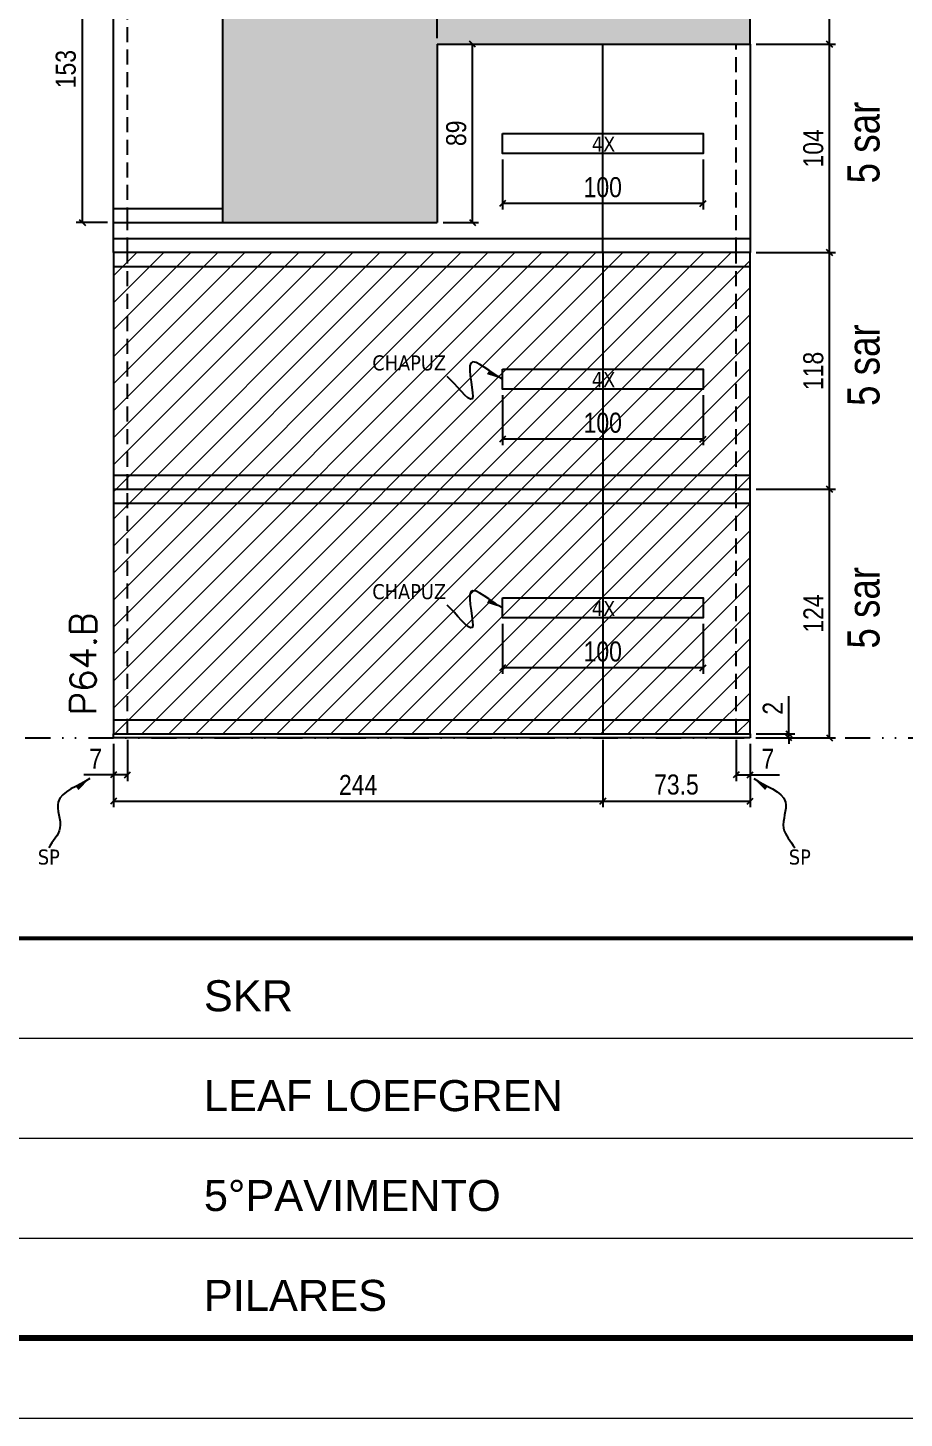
# Model space of a CAD drawing. Extents: x 14400 to 27878, y -21631 to 6985.
# Drawn here: x 19793 to 20230, y 192 to 885 of the extents above; entities that cross this region are included whole.
import ezdxf

# ---------------------------------------------------------------- set-up
doc = ezdxf.new("R2010")
doc.units = 0
for name, pattern in [('CONTINUO', [0]), ('DASHED', [0.75, 0.5, -0.25]), ('DIVIDE2', [0.625, 0.25, -0.125, 0, -0.125, 0, -0.125]), ('HIDDEN', [0.375, 0.25, -0.125])]:
    doc.linetypes.add(name, pattern=pattern)
for name, color, linetype in [('COTA', 241, 'Continuous'), ('NOMENCLATURA', 7, 'Continuous'), ('Nível', 160, 'Continuous'), ('Painéis', 200, 'Continuous'), ('Romaneio', 10, 'Continuous'), ('SARR_2.2x10', 60, 'Continuous'), ('SARR_2.2x7', 40, 'Continuous'), ('Sarrafo de Pressão', 42, 'HIDDEN'), ('texto', 7, 'Continuous')]:
    doc.layers.add(name, color=color, linetype=linetype)
for name, color, linetype, lineweight in [('Folhas', 255, 'Continuous', 9), ('Hachura', 251, 'Continuous', 9), ('SARRAFO DE PRESSAO', 251, 'DASHED', 9), ('Texto Seção', 7, 'Continuous', 15)]:
    doc.layers.add(name, color=color, linetype=linetype, lineweight=lineweight)
doc.styles.add('ARIAL', font='arial.ttf')
doc.styles.add('ARIAL_NARROW', font='ARIALN.TTF', dxfattribs={"height": 0.2})
doc.styles.add('COTA TECNICA', font='techl___.ttf', dxfattribs={"height": 10})
doc.styles.add('COTA TECNICA-50', font='techl___.ttf', dxfattribs={"height": 10})
doc.styles.add('REGUA-120', font='ROMANS.shx', dxfattribs={"height": 15})
doc.styles.get("Standard").update_dxf_attribs({"font": 'arial.ttf'})
doc.dimstyles.new('COTA PAINEL-50', dxfattribs={"dimtxt": 10, "dimasz": 3, "dimexe": 3, "dimexo": 3, "dimgap": 3, "dimtad": 1, "dimdec": 1, "dimzin": 12, "dimdsep": 46, "dimtxsty": 'COTA TECNICA-50', "dimblk1": 'OBLIQUE', "dimblk2": 'OBLIQUE', "dimsah": 1, "dimcen": 0.9, "dimclrd": 4, "dimclre": 4, "dimclrt": 240, "dimadec": 1, "dimazin": 3, "dimtfac": 1, "dimtdec": 1, "dimtmove": 0, "dimatfit": 3, "dimfxl": 1, "dimtolj": 1, "dimtzin": 12, "dimarcsym": 0})
doc.dimstyles.new('PAINEL', dxfattribs={"dimtxt": 10, "dimasz": 3, "dimexe": 3, "dimexo": 3, "dimgap": 3, "dimtad": 1, "dimdec": 1, "dimzin": 12, "dimdsep": 46, "dimtxsty": 'COTA TECNICA', "dimblk1": 'OBLIQUE', "dimblk2": 'OBLIQUE', "dimsah": 1, "dimcen": 0.9, "dimclrd": 4, "dimclre": 4, "dimclrt": 240, "dimadec": 1, "dimazin": 3, "dimtfac": 1, "dimtdec": 1, "dimtmove": 0, "dimatfit": 3, "dimfxl": 1, "dimtolj": 1, "dimtzin": 12, "dimarcsym": 0})
doc.dimstyles.get("Standard").update_dxf_attribs({"dimtxt": 0.18, "dimasz": 0.18, "dimexe": 0.18, "dimexo": 0.0625, "dimgap": 0.09, "dimtad": 0, "dimtih": 1, "dimtoh": 1, "dimdec": 4, "dimzin": 0, "dimdsep": 46, "dimtxsty": 'Standard', "dimcen": 0.09, "dimadec": 0, "dimazin": 0, "dimtfac": 1, "dimtdec": 4, "dimtofl": 0, "dimtmove": 0, "dimatfit": 3, "dimfxl": 1, "dimtolj": 1, "dimtzin": 0, "dimarcsym": 0})

# ---------------------------------------------------------------- blocks, each defined once
blk = doc.blocks.new('9999999999')
at = {"color": 30, "linetype": 'CONTINUO'}
for p, q in [((98564.56, 34379.64), (99583.98, 34379.64)), ((98564.56, 34329.83), (99487.98, 34329.83)), ((98564.56, 34280.02), (99487.98, 34280.02))]:
    blk.add_line(p, q, dxfattribs=at)
at = {"color": 30, "linetype": 'CONTINUO', "const_width": 2}
blk.add_lwpolyline([(99583.98, 34230.21), (99583.98, 34414.45, 0.414214), (99568.98, 34429.45), (98228.98, 34429.45, 0.414214), (98213.98, 34414.45), (98213.98, 34245.21, 0.414214), (98228.98, 34230.21), (99583.98, 34230.21)], format="xyb", dxfattribs=at)
at = {"layer": 'Folhas'}
blk.add_lwpolyline([(98138.98, 34190.21), (99623.98, 34190.21), (99623.98, 35240.21), (98138.98, 35240.21)], close=True, dxfattribs=at)
at = {"layer": 'Folhas', "color": 30, "const_width": 3}
blk.add_lwpolyline([(98213.98, 34230.21), (99583.98, 34230.21), (99583.98, 35200.21), (98213.98, 35200.21)], close=True, dxfattribs=at)
at = {"color": 7, "linetype": 'Continuous', "ltscale": 5, "style": 'ARIAL'}
for s, height, p in [('SKR', 15.483, (98837.68, 34393.13)), ('LEAF LOEFGREN', 15.4829, (98837.68, 34343.32)), ('5°PAVIMENTO', 15.4829, (98837.68, 34293.51)), ('PILARES', 15.483, (98837.68, 34243.7))]:
    blk.add_text(s, height=height, dxfattribs=at).set_placement(p)
blk = doc.blocks.new('_Oblique')
at = {"color": 0, "linetype": 'ByBlock', "lineweight": -2}
blk.add_line((-0.5, -0.5), (0.5, 0.5), dxfattribs=at)
blk = doc.blocks.new('*D1763')
at = {"layer": 'COTA', "color": 4, "lineweight": -2, "transparency": 16777216}
for p, q in [((19835.58, 528.13), (19835.58, 509.62)), ((19842.58, 530.13), (19842.58, 509.62)), ((19835.58, 512.62), (19820.85, 512.62)), ((19842.58, 512.62), (19835.58, 512.62))]:
    blk.add_line(p, q, dxfattribs=at)
at = {"layer": 'Defpoints', "color": 0, "transparency": 16777216}
for p in [(19835.58, 531.13), (19842.58, 533.13), (19835.58, 512.62)]:
    blk.add_point(p, dxfattribs=at)
at = {"layer": 'COTA', "color": 4, "lineweight": -2, "transparency": 16777216, "xscale": 3, "yscale": 3, "zscale": 3, "rotation": 180}
blk.add_blockref('_Oblique', (19835.58, 512.62), dxfattribs=at)
at = {"layer": 'COTA', "color": 4, "lineweight": -2, "transparency": 16777216, "xscale": 3, "yscale": 3, "zscale": 3}
blk.add_blockref('_Oblique', (19842.58, 512.62), dxfattribs=at)
at = {"layer": 'COTA', "color": 240, "transparency": 16777216, "insert": (19826.72, 520.7), "char_height": 10, "attachment_point": 5, "style": 'COTA TECNICA-50'}
blk.add_mtext('\\A1;7', dxfattribs=at)
blk = doc.blocks.new('*D1764')
at = {"layer": 'COTA', "color": 4, "lineweight": -2, "transparency": 16777216}
for p, q in [((20146.08, 530.13), (20146.08, 509.62)), ((20153.08, 528.13), (20153.08, 509.62)), ((20146.08, 512.62), (20153.08, 512.62)), ((20153.08, 512.62), (20167.81, 512.62))]:
    blk.add_line(p, q, dxfattribs=at)
at = {"layer": 'Defpoints', "color": 0, "transparency": 16777216}
for p in [(20146.08, 533.13), (20153.08, 531.13), (20153.08, 512.62)]:
    blk.add_point(p, dxfattribs=at)
at = {"layer": 'COTA', "color": 4, "lineweight": -2, "transparency": 16777216, "xscale": 3, "yscale": 3, "zscale": 3, "rotation": 180}
blk.add_blockref('_Oblique', (20146.08, 512.62), dxfattribs=at)
at = {"layer": 'COTA', "color": 4, "lineweight": -2, "transparency": 16777216, "xscale": 3, "yscale": 3, "zscale": 3}
blk.add_blockref('_Oblique', (20153.08, 512.62), dxfattribs=at)
at = {"layer": 'COTA', "color": 240, "transparency": 16777216, "insert": (20161.95, 520.7), "char_height": 10, "attachment_point": 5, "style": 'COTA TECNICA-50'}
blk.add_mtext('\\A1;7', dxfattribs=at)
blk = doc.blocks.new('*D1765')
at = {"layer": 'Defpoints', "color": 0, "linetype": 'ByBlock', "transparency": 16777216}
for p in [(20153.08, 655.13), (20192.72, 655.13), (20153.08, 531.13)]:
    blk.add_point(p, dxfattribs=at)
at = {"layer": 'Romaneio', "color": 4, "linetype": 'ByBlock', "lineweight": -2, "transparency": 16777216}
for p, q in [((20156.08, 655.13), (20195.72, 655.13)), ((20192.72, 531.13), (20192.72, 655.13)), ((20156.08, 531.13), (20195.72, 531.13))]:
    blk.add_line(p, q, dxfattribs=at)
at = {"layer": 'Romaneio', "color": 4, "linetype": 'ByBlock', "lineweight": -2, "transparency": 16777216, "xscale": 3, "yscale": 3, "zscale": 3}
for p, rotation in [((20192.72, 655.13), 90), ((20192.72, 531.13), 270)]:
    blk.add_blockref('_Oblique', p, dxfattribs=dict(at, rotation=rotation))
at = {"layer": 'Romaneio', "color": 240, "linetype": 'ByBlock', "transparency": 16777216, "insert": (20184.65, 593.13), "char_height": 10, "attachment_point": 5, "rotation": 90, "style": 'COTA TECNICA'}
blk.add_mtext('\\A1;124', dxfattribs=at)
blk = doc.blocks.new('*D1766')
at = {"layer": 'COTA', "color": 4, "lineweight": -2, "transparency": 16777216}
for p, q in [((20156.08, 773.13), (20195.72, 773.13)), ((20192.72, 655.13), (20192.72, 773.13)), ((20156.08, 655.13), (20195.72, 655.13))]:
    blk.add_line(p, q, dxfattribs=at)
at = {"layer": 'Defpoints', "color": 0, "transparency": 16777216}
for p in [(20153.08, 773.13), (20192.72, 773.13), (20153.08, 655.13)]:
    blk.add_point(p, dxfattribs=at)
at = {"layer": 'COTA', "color": 4, "lineweight": -2, "transparency": 16777216, "xscale": 3, "yscale": 3, "zscale": 3}
for p, rotation in [((20192.72, 773.13), 90), ((20192.72, 655.13), 270)]:
    blk.add_blockref('_Oblique', p, dxfattribs=dict(at, rotation=rotation))
at = {"layer": 'COTA', "color": 240, "transparency": 16777216, "insert": (20184.63, 714.13), "char_height": 10, "attachment_point": 5, "rotation": 90, "style": 'COTA TECNICA-50'}
blk.add_mtext('\\A1;118', dxfattribs=at)
blk = doc.blocks.new('*D1767')
at = {"layer": 'COTA', "color": 4, "lineweight": -2, "transparency": 16777216}
for p, q in [((20172.34, 533.13), (20172.34, 551.94)), ((20156.08, 533.13), (20175.34, 533.13)), ((20156.08, 531.13), (20175.34, 531.13)), ((20172.34, 531.13), (20172.34, 533.13)), ((20172.34, 531.13), (20172.34, 528.13))]:
    blk.add_line(p, q, dxfattribs=at)
at = {"layer": 'Defpoints', "color": 0, "transparency": 16777216}
for p in [(20153.08, 533.13), (20153.08, 531.13), (20172.34, 531.13)]:
    blk.add_point(p, dxfattribs=at)
at = {"layer": 'COTA', "color": 4, "lineweight": -2, "transparency": 16777216, "xscale": 3, "yscale": 3, "zscale": 3}
for p, rotation in [((20172.34, 533.13), 270), ((20172.34, 531.13), 90)]:
    blk.add_blockref('_Oblique', p, dxfattribs=dict(at, rotation=rotation))
at = {"layer": 'COTA', "color": 240, "transparency": 16777216, "insert": (20164.34, 545.88), "char_height": 10, "attachment_point": 5, "rotation": 90, "style": 'COTA TECNICA-50'}
blk.add_mtext('\\A1;2', dxfattribs=at)
blk = doc.blocks.new('*D1768')
at = {"layer": 'COTA', "color": 4, "lineweight": -2, "transparency": 16777216}
for p, q in [((19835.58, 528.13), (19835.58, 496.58)), ((20079.58, 530.13), (20079.58, 496.58)), ((19835.58, 499.58), (20079.58, 499.58))]:
    blk.add_line(p, q, dxfattribs=at)
at = {"layer": 'Defpoints', "color": 0, "transparency": 16777216}
for p in [(19835.58, 531.13), (20079.58, 533.13), (20079.58, 499.58)]:
    blk.add_point(p, dxfattribs=at)
at = {"layer": 'COTA', "color": 4, "lineweight": -2, "transparency": 16777216, "xscale": 3, "yscale": 3, "zscale": 3, "rotation": 180}
blk.add_blockref('_Oblique', (19835.58, 499.58), dxfattribs=at)
at = {"layer": 'COTA', "color": 4, "lineweight": -2, "transparency": 16777216, "xscale": 3, "yscale": 3, "zscale": 3}
blk.add_blockref('_Oblique', (20079.58, 499.58), dxfattribs=at)
at = {"layer": 'COTA', "color": 240, "transparency": 16777216, "insert": (19957.58, 507.65), "char_height": 10, "attachment_point": 5, "style": 'COTA TECNICA-50'}
blk.add_mtext('\\A1;244', dxfattribs=at)
blk = doc.blocks.new('*D1769')
at = {"layer": 'COTA', "color": 4, "lineweight": -2, "transparency": 16777216}
for p, q in [((20079.58, 530.13), (20079.58, 496.58)), ((20153.08, 528.13), (20153.08, 496.58)), ((20079.58, 499.58), (20153.08, 499.58))]:
    blk.add_line(p, q, dxfattribs=at)
at = {"layer": 'Defpoints', "color": 0, "transparency": 16777216}
for p in [(20079.58, 533.13), (20153.08, 531.13), (20153.08, 499.58)]:
    blk.add_point(p, dxfattribs=at)
at = {"layer": 'COTA', "color": 4, "lineweight": -2, "transparency": 16777216, "xscale": 3, "yscale": 3, "zscale": 3, "rotation": 180}
blk.add_blockref('_Oblique', (20079.58, 499.58), dxfattribs=at)
at = {"layer": 'COTA', "color": 4, "lineweight": -2, "transparency": 16777216, "xscale": 3, "yscale": 3, "zscale": 3}
blk.add_blockref('_Oblique', (20153.08, 499.58), dxfattribs=at)
at = {"layer": 'COTA', "color": 240, "transparency": 16777216, "insert": (20116.33, 507.8), "char_height": 10, "attachment_point": 5, "style": 'COTA TECNICA-50'}
blk.add_mtext('\\A1;73.5', dxfattribs=at)
blk = doc.blocks.new('*D1770')
at = {"layer": 'COTA', "color": 4, "linetype": 'ByBlock', "lineweight": -2, "transparency": 16777216}
for p, q in [((20029.58, 587.98), (20029.58, 563.05)), ((20129.58, 587.98), (20129.58, 563.05)), ((20129.58, 566.05), (20029.58, 566.05))]:
    blk.add_line(p, q, dxfattribs=at)
at = {"layer": 'Defpoints', "color": 0, "linetype": 'ByBlock', "transparency": 16777216}
for p in [(20029.58, 590.98), (20129.58, 590.98), (20029.58, 566.05)]:
    blk.add_point(p, dxfattribs=at)
at = {"layer": 'COTA', "color": 4, "linetype": 'ByBlock', "lineweight": -2, "transparency": 16777216, "xscale": 3, "yscale": 3, "zscale": 3, "rotation": 180}
blk.add_blockref('_Oblique', (20029.58, 566.05), dxfattribs=at)
at = {"layer": 'COTA', "color": 4, "linetype": 'ByBlock', "lineweight": -2, "transparency": 16777216, "xscale": 3, "yscale": 3, "zscale": 3}
blk.add_blockref('_Oblique', (20129.58, 566.05), dxfattribs=at)
at = {"layer": 'COTA', "color": 240, "linetype": 'ByBlock', "transparency": 16777216, "insert": (20079.58, 574.15), "char_height": 10, "attachment_point": 5, "style": 'COTA TECNICA'}
blk.add_mtext('\\A1;100', dxfattribs=at)
blk = doc.blocks.new('*D1771')
at = {"layer": 'COTA', "color": 4, "linetype": 'ByBlock', "lineweight": -2, "transparency": 16777216}
for p, q in [((20029.58, 702.06), (20029.58, 677.13)), ((20129.58, 702.06), (20129.58, 677.13)), ((20129.58, 680.13), (20029.58, 680.13))]:
    blk.add_line(p, q, dxfattribs=at)
at = {"layer": 'Defpoints', "color": 0, "linetype": 'ByBlock', "transparency": 16777216}
for p in [(20029.58, 705.06), (20129.58, 705.06), (20029.58, 680.13)]:
    blk.add_point(p, dxfattribs=at)
at = {"layer": 'COTA', "color": 4, "linetype": 'ByBlock', "lineweight": -2, "transparency": 16777216, "xscale": 3, "yscale": 3, "zscale": 3, "rotation": 180}
blk.add_blockref('_Oblique', (20029.58, 680.13), dxfattribs=at)
at = {"layer": 'COTA', "color": 4, "linetype": 'ByBlock', "lineweight": -2, "transparency": 16777216, "xscale": 3, "yscale": 3, "zscale": 3}
blk.add_blockref('_Oblique', (20129.58, 680.13), dxfattribs=at)
at = {"layer": 'COTA', "color": 240, "linetype": 'ByBlock', "transparency": 16777216, "insert": (20079.58, 688.23), "char_height": 10, "attachment_point": 5, "style": 'COTA TECNICA'}
blk.add_mtext('\\A1;100', dxfattribs=at)
blk = doc.blocks.new('*D3974')
at = {"layer": 'COTA', "color": 4, "lineweight": -2, "transparency": 16777216}
for p, q in [((20156.08, 877.13), (20195.72, 877.13)), ((20192.72, 773.13), (20192.72, 877.13)), ((20156.08, 773.13), (20195.72, 773.13))]:
    blk.add_line(p, q, dxfattribs=at)
at = {"layer": 'Defpoints', "color": 0, "transparency": 16777216}
for p in [(20153.08, 877.13), (20192.72, 877.13), (20153.08, 773.13)]:
    blk.add_point(p, dxfattribs=at)
at = {"layer": 'COTA', "color": 4, "lineweight": -2, "transparency": 16777216, "xscale": 3, "yscale": 3, "zscale": 3}
for p, rotation in [((20192.72, 877.13), 90), ((20192.72, 773.13), 270)]:
    blk.add_blockref('_Oblique', p, dxfattribs=dict(at, rotation=rotation))
at = {"layer": 'COTA', "color": 240, "transparency": 16777216, "insert": (20184.62, 825.13), "char_height": 10, "attachment_point": 5, "rotation": 90, "style": 'COTA TECNICA'}
blk.add_mtext('\\A1;104', dxfattribs=at)
blk = doc.blocks.new('*D3975')
at = {"layer": 'COTA', "color": 4, "lineweight": -2, "transparency": 16777216}
for p, q in [((20156.08, 941.13), (20195.72, 941.13)), ((20192.72, 877.13), (20192.72, 941.13)), ((20156.08, 877.13), (20195.72, 877.13))]:
    blk.add_line(p, q, dxfattribs=at)
at = {"layer": 'Defpoints', "color": 0, "transparency": 16777216}
for p in [(20153.08, 941.13), (20192.72, 941.13), (20153.08, 877.13)]:
    blk.add_point(p, dxfattribs=at)
at = {"layer": 'COTA', "color": 4, "lineweight": -2, "transparency": 16777216, "xscale": 3, "yscale": 3, "zscale": 3}
for p, rotation in [((20192.72, 941.13), 90), ((20192.72, 877.13), 270)]:
    blk.add_blockref('_Oblique', p, dxfattribs=dict(at, rotation=rotation))
at = {"layer": 'COTA', "color": 240, "transparency": 16777216, "insert": (20184.62, 909.13), "char_height": 10, "attachment_point": 5, "rotation": 90, "style": 'COTA TECNICA'}
blk.add_mtext('\\A1;64', dxfattribs=at)
blk = doc.blocks.new('*D3977')
at = {"layer": 'COTA', "color": 4, "lineweight": -2, "transparency": 16777216}
for p, q in [((19890.18, 944.13), (19890.18, 955.59)), ((19890.18, 952.59), (19997.08, 952.59)), ((19997.08, 880.13), (19997.08, 955.59))]:
    blk.add_line(p, q, dxfattribs=at)
at = {"layer": 'Defpoints', "color": 0, "transparency": 16777216}
for p in [(19997.08, 952.59), (19890.18, 941.13), (19997.08, 877.13)]:
    blk.add_point(p, dxfattribs=at)
at = {"layer": 'COTA', "color": 4, "lineweight": -2, "transparency": 16777216, "xscale": 3, "yscale": 3, "zscale": 3, "rotation": 180}
blk.add_blockref('_Oblique', (19890.18, 952.59), dxfattribs=at)
at = {"layer": 'COTA', "color": 4, "lineweight": -2, "transparency": 16777216, "xscale": 3, "yscale": 3, "zscale": 3}
blk.add_blockref('_Oblique', (19997.08, 952.59), dxfattribs=at)
at = {"layer": 'COTA', "color": 240, "transparency": 16777216, "insert": (19943.63, 960.72), "char_height": 10, "attachment_point": 5, "style": 'COTA TECNICA'}
blk.add_mtext('\\A1;106.9', dxfattribs=at)
blk = doc.blocks.new('*D3978')
at = {"layer": 'COTA', "color": 4, "lineweight": -2, "transparency": 16777216}
for p, q in [((19997.08, 880.13), (19997.08, 955.59)), ((19997.08, 952.59), (20153.08, 952.59)), ((20153.08, 944.13), (20153.08, 955.59))]:
    blk.add_line(p, q, dxfattribs=at)
at = {"layer": 'Defpoints', "color": 0, "transparency": 16777216}
for p in [(20153.08, 952.59), (20153.08, 941.13), (19997.08, 877.13)]:
    blk.add_point(p, dxfattribs=at)
at = {"layer": 'COTA', "color": 4, "lineweight": -2, "transparency": 16777216, "xscale": 3, "yscale": 3, "zscale": 3, "rotation": 180}
blk.add_blockref('_Oblique', (19997.08, 952.59), dxfattribs=at)
at = {"layer": 'COTA', "color": 4, "lineweight": -2, "transparency": 16777216, "xscale": 3, "yscale": 3, "zscale": 3}
blk.add_blockref('_Oblique', (20153.08, 952.59), dxfattribs=at)
at = {"layer": 'COTA', "color": 240, "transparency": 16777216, "insert": (20075.08, 960.7), "char_height": 10, "attachment_point": 5, "style": 'COTA TECNICA'}
blk.add_mtext('\\A1;156', dxfattribs=at)
blk = doc.blocks.new('*D3979')
at = {"layer": 'COTA', "color": 4, "linetype": 'ByBlock', "lineweight": -2, "transparency": 16777216}
for p, q in [((20029.58, 819.52), (20029.58, 794.59)), ((20129.58, 819.52), (20129.58, 794.59)), ((20129.58, 797.59), (20029.58, 797.59))]:
    blk.add_line(p, q, dxfattribs=at)
at = {"layer": 'Defpoints', "color": 0, "linetype": 'ByBlock', "transparency": 16777216}
for p in [(20029.58, 822.52), (20129.58, 822.52), (20029.58, 797.59)]:
    blk.add_point(p, dxfattribs=at)
at = {"layer": 'COTA', "color": 4, "linetype": 'ByBlock', "lineweight": -2, "transparency": 16777216, "xscale": 3, "yscale": 3, "zscale": 3, "rotation": 180}
blk.add_blockref('_Oblique', (20029.58, 797.59), dxfattribs=at)
at = {"layer": 'COTA', "color": 4, "linetype": 'ByBlock', "lineweight": -2, "transparency": 16777216, "xscale": 3, "yscale": 3, "zscale": 3}
blk.add_blockref('_Oblique', (20129.58, 797.59), dxfattribs=at)
at = {"layer": 'COTA', "color": 240, "linetype": 'ByBlock', "transparency": 16777216, "insert": (20079.58, 805.69), "char_height": 10, "attachment_point": 5, "style": 'COTA TECNICA'}
blk.add_mtext('\\A1;100', dxfattribs=at)
blk = doc.blocks.new('*D3980')
at = {"layer": 'COTA', "color": 4, "lineweight": -2, "transparency": 16777216}
for p, q in [((19832.58, 941.13), (19817.05, 941.13)), ((19820.05, 788.13), (19820.05, 941.13)), ((19832.58, 788.13), (19817.05, 788.13))]:
    blk.add_line(p, q, dxfattribs=at)
at = {"layer": 'Defpoints', "color": 0, "transparency": 16777216}
for p in [(19820.05, 941.13), (19835.58, 941.13), (19835.58, 788.13)]:
    blk.add_point(p, dxfattribs=at)
at = {"layer": 'COTA', "color": 4, "lineweight": -2, "transparency": 16777216, "xscale": 3, "yscale": 3, "zscale": 3}
for p, rotation in [((19820.05, 941.13), 90), ((19820.05, 788.13), 270)]:
    blk.add_blockref('_Oblique', p, dxfattribs=dict(at, rotation=rotation))
at = {"layer": 'COTA', "color": 240, "transparency": 16777216, "insert": (19811.83, 864.63), "char_height": 10, "attachment_point": 5, "rotation": 90, "style": 'COTA TECNICA'}
blk.add_mtext('\\A1;153', dxfattribs=at)
blk = doc.blocks.new('*D3981')
at = {"layer": 'COTA', "color": 4, "lineweight": -2, "transparency": 16777216}
for p, q in [((20000.08, 877.13), (20017.65, 877.13)), ((20014.65, 788.13), (20014.65, 877.13)), ((20000.08, 788.13), (20017.65, 788.13))]:
    blk.add_line(p, q, dxfattribs=at)
at = {"layer": 'Defpoints', "color": 0, "transparency": 16777216}
for p in [(19997.08, 877.13), (20014.65, 877.13), (19997.08, 788.13)]:
    blk.add_point(p, dxfattribs=at)
at = {"layer": 'COTA', "color": 4, "lineweight": -2, "transparency": 16777216, "xscale": 3, "yscale": 3, "zscale": 3}
for p, rotation in [((20014.65, 877.13), 90), ((20014.65, 788.13), 270)]:
    blk.add_blockref('_Oblique', p, dxfattribs=dict(at, rotation=rotation))
at = {"layer": 'COTA', "color": 240, "transparency": 16777216, "insert": (20006.55, 832.63), "char_height": 10, "attachment_point": 5, "rotation": 90, "style": 'COTA TECNICA'}
blk.add_mtext('\\A1;89', dxfattribs=at)

msp = doc.modelspace()

# ---------------------------------------------------------------- hatches: boundary and pattern name
at = {"layer": 'COTA'}
h = msp.add_hatch(dxfattribs=at)
h.set_pattern_fill('AR-CONC', color=256, scale=0.03)
h.paths.add_polyline_path([(20153.08, 941.13), (19890.18, 941.13), (19890.18, 788.13), (19997.08, 788.13), (19997.08, 877.13), (20153.08, 877.13)])
at = {"layer": 'Hachura', "linetype": 'ByBlock'}
h = msp.add_hatch(dxfattribs=at)
h.set_pattern_fill('ANSI31', color=256, scale=3)
h.paths.add_polyline_path([(19605.77, 773.13), (19361.77, 773.13), (19361.77, 655.13), (19605.77, 655.13)])
h.paths.add_polyline_path([(19679.27, 773.13), (19605.77, 773.13), (19605.77, 655.13), (19679.27, 655.13)])
h.paths.add_polyline_path([(19679.27, 655.13), (19605.77, 655.13), (19605.77, 533.13), (19679.27, 533.13)])
h.paths.add_polyline_path([(19605.77, 655.13), (19361.77, 655.13), (19361.77, 533.13), (19605.77, 533.13)])
h.paths.add_polyline_path([(20079.58, 773.13), (19835.58, 773.13), (19835.58, 655.13), (20079.58, 655.13)])
h.paths.add_polyline_path([(20153.08, 773.13), (20079.58, 773.13), (20079.58, 655.13), (20153.08, 655.13)])
h.paths.add_polyline_path([(20153.08, 655.13), (20079.58, 655.13), (20079.58, 533.13), (20153.08, 533.13)])
h.paths.add_polyline_path([(20079.58, 655.13), (19835.58, 655.13), (19835.58, 533.13), (20079.58, 533.13)])

# ---------------------------------------------------------------- linework, layer by layer
at = {"layer": 'COTA'}
msp.add_line((20153.08, 877.13), (20153.08, 941.13), dxfattribs=at)
at = {"layer": 'Nível', "color": 4, "linetype": 'DIVIDE2', "ltscale": 50}
msp.add_line((19256.97, 531.13), (20626.97, 531.13), dxfattribs=at)
at = {"layer": 'Painéis'}
for p, q in [((19835.58, 773.13), (19835.58, 941.13)), ((19890.18, 788.13), (19890.18, 941.13)), ((19997.08, 877.13), (20153.08, 877.13)), ((19997.08, 877.13), (19997.08, 788.13)), ((20079.58, 773.13), (20079.58, 877.13)), ((20153.08, 877.13), (20153.08, 773.13)), ((19835.58, 788.13), (19997.08, 788.13)), ((20153.08, 773.13), (19835.58, 773.13)), ((20079.58, 773.13), (20079.58, 533.13))]:
    msp.add_line(p, q, dxfattribs=at)
for points in [[(19835.58, 773.13), (19835.58, 655.13), (20153.08, 655.13), (20153.08, 773.13)], [(19835.58, 655.13), (19835.58, 533.13)], [(20153.08, 533.13), (20153.08, 655.13)]]:
    msp.add_lwpolyline(points, dxfattribs=at)
msp.add_lwpolyline([(20153.08, 531.13), (19835.58, 531.13), (19835.58, 533.13), (20153.08, 533.13)], close=True, dxfattribs=at)
at = {"layer": 'SARR_2.2x10'}
for points in [[(20029.58, 832.52), (20129.58, 832.52), (20129.58, 822.52), (20029.58, 822.52)], [(20029.58, 715.06), (20129.58, 715.06), (20129.58, 705.06), (20029.58, 705.06)], [(20029.58, 600.98), (20129.58, 600.98), (20129.58, 590.98), (20029.58, 590.98)]]:
    msp.add_lwpolyline(points, close=True, dxfattribs=at)
at = {"layer": 'SARR_2.2x7'}
for p, q in [((19835.58, 795.13), (19890.18, 795.13)), ((19835.58, 780.13), (20079.58, 780.13)), ((20079.58, 780.13), (20153.08, 780.13)), ((19835.58, 766.13), (20079.58, 766.13)), ((20079.58, 766.13), (20153.08, 766.13)), ((19835.58, 662.13), (20079.58, 662.13)), ((20079.58, 662.13), (20153.08, 662.13)), ((19835.58, 648.13), (20079.58, 648.13)), ((20079.58, 648.13), (20153.08, 648.13)), ((19835.58, 540.13), (20079.58, 540.13)), ((20079.58, 540.13), (20153.08, 540.13))]:
    msp.add_line(p, q, dxfattribs=at)
at = {"layer": 'Sarrafo de Pressão', "ltscale": 30}
for p, q in [((19842.58, 788.13), (19842.58, 941.13)), ((20146.08, 773.13), (20146.08, 877.13)), ((19842.58, 773.13), (19842.58, 788.13)), ((19842.58, 655.13), (19842.58, 773.13)), ((20146.08, 655.13), (20146.08, 773.13)), ((19842.58, 533.13), (19842.58, 655.13)), ((20146.08, 533.13), (20146.08, 655.13))]:
    msp.add_line(p, q, dxfattribs=at)

# ---------------------------------------------------------------- block references
at = {"layer": 'SARRAFO DE PRESSAO', "color": 6, "linetype": 'ByBlock'}
msp.add_blockref('9999999999', (-78957.01, -33998.35), dxfattribs=at)

# ---------------------------------------------------------------- texts
at = {"layer": 'NOMENCLATURA', "style": 'ARIAL_NARROW'}
for p in [(20217.6, 807.65), (20217.6, 696.65), (20217.6, 575.65)]:
    msp.add_text('5 sar', height=16, rotation=90, dxfattribs=at).set_placement(p)
at = {"layer": 'texto', "color": 0, "char_height": 7.5, "attachment_point": 5}
for s, insert in [('{\\fTahoma|b0|i0|c0|p34;\\C4;4X}', (20079.97, 827.22)), ('{\\fTahoma|b0|i0|c0|p34;\\C4;CHAPUZ}', (19983.03, 718.07)), ('{\\fTahoma|b0|i0|c0|p34;\\C4;4X}', (20079.97, 709.76)), ('{\\fTahoma|b0|i0|c0|p34;\\C4;CHAPUZ}', (19983.03, 603.99)), ('{\\fTahoma|b0|i0|c0|p34;\\C4;4X}', (20079.97, 595.69)), ('{\\fTahoma|b0|i0|c0|p34;\\C4;SP}', (19803.33, 471.64)), ('{\\fTahoma|b0|i0|c0|p34;\\C4;SP}', (20177.86, 471.64))]:
    msp.add_mtext(s, dxfattribs=dict(at, insert=insert))
at = {"layer": 'Texto Seção', "insert": (19826.96, 542.39), "char_height": 13, "width": 285.3299, "attachment_point": 7, "rotation": 90, "style": 'REGUA-120'}
msp.add_mtext('P64.B', dxfattribs=at)

# ---------------------------------------------------------------- dimensions: what is measured, and where the dimension line sits
at = {"layer": 'COTA'}
for base, p1, p2, dimstyle, picture, middle in [((19997.08, 952.59), (19890.18, 941.13), (19997.08, 877.13), 'PAINEL', '*D3977', (19943.63, 960.72)), ((20079.58, 499.58), (19835.58, 531.13), (20079.58, 533.13), 'COTA PAINEL-50', '*D1768', (19957.58, 507.65)), ((20153.08, 499.58), (20079.58, 533.13), (20153.08, 531.13), 'COTA PAINEL-50', '*D1769', (20116.33, 507.8)), ((20153.08, 512.62), (20146.08, 533.13), (20153.08, 531.13), 'COTA PAINEL-50', '*D1764', (20161.95, 520.7))]:
    dim = msp.add_linear_dim(base=base, p1=p1, p2=p2, dimstyle=dimstyle, dxfattribs=at)
    dim.commit()
    dim.dimension.update_dxf_attribs({"geometry": picture, "text_midpoint": middle})
dim = msp.add_linear_dim(base=(20153.08, 952.59), p1=(19997.08, 877.13), p2=(20153.08, 941.13), dimstyle='PAINEL', override={"dimtmove": 1}, dxfattribs=at)
dim.commit()
dim.dimension.update_dxf_attribs({"geometry": '*D3978', "text_midpoint": (20075.08, 960.7)})
for base, p1, p2, angle, dimstyle, picture, middle in [((19820.05, 941.13), (19835.58, 788.13), (19835.58, 941.13), 90, 'PAINEL', '*D3980', (19811.83, 864.63)), ((20192.72, 941.13), (20153.08, 877.13), (20153.08, 941.13), 90, 'PAINEL', '*D3975', (20184.62, 909.13)), ((20014.65, 877.13), (19997.08, 788.13), (19997.08, 877.13), 90, 'PAINEL', '*D3981', (20006.55, 832.63)), ((20192.72, 877.13), (20153.08, 773.13), (20153.08, 877.13), 90, 'PAINEL', '*D3974', (20184.62, 825.13)), ((20192.72, 773.13), (20153.08, 655.13), (20153.08, 773.13), 90, 'COTA PAINEL-50', '*D1766', (20184.63, 714.13)), ((19835.58, 512.62), (19842.58, 533.13), (19835.58, 531.13), 180, 'COTA PAINEL-50', '*D1763', (19826.72, 520.7))]:
    dim = msp.add_linear_dim(base=base, p1=p1, p2=p2, angle=angle, dimstyle=dimstyle, dxfattribs=at)
    dim.commit()
    dim.dimension.update_dxf_attribs({"geometry": picture, "text_midpoint": middle})
at = {"layer": 'COTA', "linetype": 'ByBlock'}
for base, p1, p2, picture, middle in [((20029.58, 797.59), (20129.58, 822.52), (20029.58, 822.52), '*D3979', (20079.58, 805.69)), ((20029.58, 680.13), (20129.58, 705.06), (20029.58, 705.06), '*D1771', (20079.58, 688.23)), ((20029.58, 566.05), (20129.58, 590.98), (20029.58, 590.98), '*D1770', (20079.58, 574.15))]:
    dim = msp.add_linear_dim(base=base, p1=p1, p2=p2, dimstyle='PAINEL', dxfattribs=at)
    dim.commit()
    dim.dimension.update_dxf_attribs({"geometry": picture, "text_midpoint": middle})
at = {"layer": 'COTA'}
dim = msp.add_linear_dim(base=(20172.34, 531.13), p1=(20153.08, 533.13), p2=(20153.08, 531.13), angle=90, dimstyle='COTA PAINEL-50', dxfattribs=at)
dim.commit()
dim.dimension.update_dxf_attribs({"geometry": '*D1767', "text_midpoint": (20172.34, 545.88), "dimtype": 160})
at = {"layer": 'Romaneio', "linetype": 'ByBlock'}
dim = msp.add_aligned_dim(p1=(20153.08, 531.13), p2=(20153.08, 655.13), distance=-39.64, dimstyle='PAINEL', dxfattribs=at)
dim.commit()
dim.dimension.update_dxf_attribs({"geometry": '*D1765', "text_midpoint": (20184.65, 593.13)})

# ---------------------------------------------------------------- leaders
at = {"layer": 'COTA', "path_type": 1}
for points in [[(20029.58, 710.06), (20013.8, 718.07), (20014.38, 700.2), (20001.95, 711.34)], [(20029.58, 595.98), (20013.8, 603.99), (20014.38, 586.12), (20001.95, 597.26)], [(19823.75, 510.95), (19807.97, 499.12), (19808.89, 486.11), (19803.34, 476.33)], [(20154.91, 510.95), (20170.7, 499.12), (20169.77, 486.11), (20175.32, 476.33)]]:
    msp.add_leader(points, dimstyle='Standard', override={"dimasz": 8}, dxfattribs=at)

doc.saveas('drawing.dxf')
